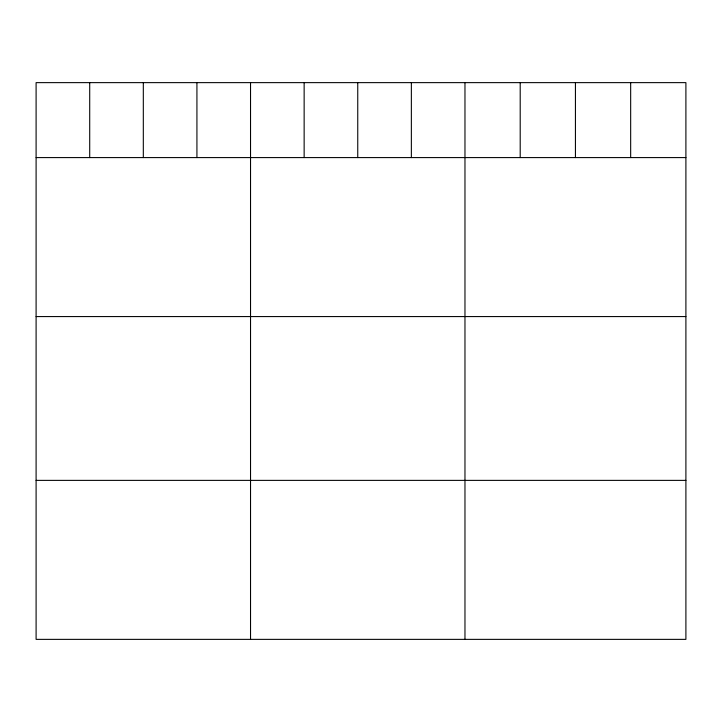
<?xml version="1.0" encoding="UTF-8"?>
<svg xmlns="http://www.w3.org/2000/svg" width="722" height="722" viewBox="0 0 722 722"><rect width="100%" height="100%" fill="white"/><g stroke="black" fill="none" stroke-linecap="round" stroke-linejoin="round"><path stroke-width="1.08" d="M685.9 157.586L685.9 639.367L36.1 639.367L36.1 82.633L685.9 82.633L685.9 157.586L36.1 157.586M36.1 316.57L685.9 316.57M36.1 480.374L685.9 480.374M630.667 82.633L630.667 157.586M575.434 82.633L575.434 157.586M520.201 82.633L520.201 157.586M464.968 82.633L464.968 639.367M411.359 82.633L411.359 157.586M357.751 82.633L357.751 157.586M304.142 82.633L304.142 157.586M250.534 82.633L250.534 639.367M196.925 82.633L196.925 157.586M143.317 82.633L143.317 157.586M89.709 82.633L89.709 157.586"/></g></svg>
